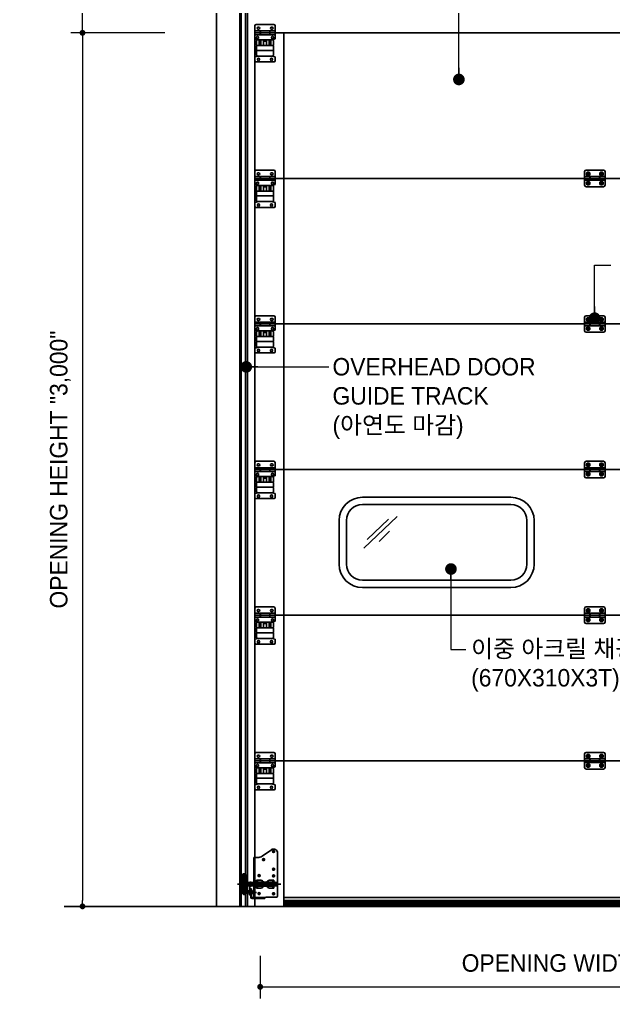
# Model space of a CAD drawing. Header units: millimetres. Extents: x 1448 to 104164, y -19509 to -89.
# Drawn here: x 2004 to 4044, y -8053 to -4668 of the extents above; entities that cross this region are included whole.
import ezdxf

# ---------------------------------------------------------------- set-up
doc = ezdxf.new("R2010")
doc.units = ezdxf.units.MM
doc.header["$LTSCALE"] = 60
doc.header["$MEASUREMENT"] = 0
doc.header["$PDSIZE"] = -10
doc.linetypes.add('HIDDEN', pattern=[2, 1, -1])
doc.layers.get('0').update_dxf_attribs({"linetype": 'CONTINUOUS'})
doc.layers.get('Defpoints').update_dxf_attribs({"color": 171, "linetype": 'CONTINUOUS'})
for name, color, linetype in [('2COL', 2, 'CONTINUOUS'), ('8', 8, 'CONTINUOUS'), ('A-text', 3, 'CONTINUOUS'), ('cen', 14, 'CONTINUOUS'), ('DIM', 7, 'CONTINUOUS'), ('HID', 2, 'HIDDEN')]:
    doc.layers.add(name, color=color, linetype=linetype)
doc.styles.add('0T-OUT', font='H2GTRE.TTF')
doc.dimstyles.new('MAIN', dxfattribs={"dimtxt": 1.5, "dimasz": 0.5, "dimexe": 1, "dimexo": 2, "dimgap": 1, "dimtad": 1, "dimdec": 0, "dimdsep": 46, "dimlunit": 6, "dimtxsty": '0T-OUT', "dimblk": 'DOT', "dimcen": 2.5, "dimdle": 2, "dimclrd": 256, "dimclre": 256, "dimclrt": 3, "dimadec": 0, "dimazin": 0, "dimtfac": 1, "dimtdec": 0, "dimtix": 1, "dimtmove": 2, "dimatfit": 3, "dimldrblk": 'DOT', "dimfxl": 1, "dimtvp": 1, "dimtolj": 1, "dimtzin": 0, "dimlwd": 0, "dimlwe": 0, "dimarcsym": 0})
pattern_1 = [(315, (-1349.5989, 143.4213), (-1.122532, -1.122532), [])]
pattern_2 = [(45, (-1349.5989, -156.9184), (-1.122532, 1.122532), [])]

# ---------------------------------------------------------------- blocks, each defined once
blk = doc.blocks.new('_Dot')
at = {"color": 0, "linetype": 'ByBlock', "lineweight": -2}
blk.add_line((-0.5, 0), (-1, 0), dxfattribs=at)
at = {"color": 0, "linetype": 'ByBlock', "const_width": 0.5}
blk.add_lwpolyline([(-0.25, 0, 1), (0.25, 0, 1)], format="xyb", close=True, dxfattribs=at)
blk = doc.blocks.new('*D66')
at = {"layer": 'Defpoints', "color": 0, "transparency": 16777216}
for p in [(2622.5, -4713.4), (2220.2, -7713.4), (2622.5, -7713.4)]:
    blk.add_point(p, dxfattribs=at)
at = {"layer": 'DIM', "lineweight": 0, "transparency": 16777216}
for p, q in [((2502.5, -4713.4), (2180.2, -4713.4)), ((2220.2, -4733.4), (2220.2, -7693.4)), ((2502.5, -7713.4), (2180.2, -7713.4))]:
    blk.add_line(p, q, dxfattribs=at)
at = {"layer": 'DIM', "lineweight": 0, "transparency": 16777216, "xscale": 20, "yscale": 20, "zscale": 20}
for p, rotation in [((2220.2, -4713.4), 90), ((2220.2, -7713.4), 270)]:
    blk.add_blockref('_Dot', p, dxfattribs=dict(at, rotation=rotation))
at = {"layer": 'DIM', "color": 3, "transparency": 16777216, "insert": (2144, -6213.4), "char_height": 60, "attachment_point": 5, "rotation": 90, "style": '0T-OUT'}
blk.add_mtext('\\A1;OPENING HEIGHT "3,000"', dxfattribs=at)
blk = doc.blocks.new('*D67')
at = {"layer": 'Defpoints', "color": 0, "transparency": 16777216}
for p in [(2220.2, -1513.4), (2622.5, -1513.4), (2622.5, -4713.4)]:
    blk.add_point(p, dxfattribs=at)
at = {"layer": 'DIM', "lineweight": 0, "transparency": 16777216}
for p, q in [((2502.5, -1513.4), (2180.2, -1513.4)), ((2220.2, -4693.4), (2220.2, -1533.4)), ((2502.5, -4713.4), (2180.2, -4713.4))]:
    blk.add_line(p, q, dxfattribs=at)
at = {"layer": 'DIM', "lineweight": 0, "transparency": 16777216, "xscale": 20, "yscale": 20, "zscale": 20}
for p, rotation in [((2220.2, -1513.4), 90), ((2220.2, -4713.4), 270)]:
    blk.add_blockref('_Dot', p, dxfattribs=dict(at, rotation=rotation))
at = {"layer": 'DIM', "color": 3, "transparency": 16777216, "insert": (2144, -3113.4), "char_height": 60, "attachment_point": 5, "rotation": 90, "style": '0T-OUT'}
blk.add_mtext('\\A1;HEAD ROOM "3,200"', dxfattribs=at)
blk = doc.blocks.new('버텀힌지')
h = blk.add_hatch()
h.set_pattern_fill('ANSI31', color=8, scale=0.5, style=0)
h.set_pattern_definition([(315, (-1349.5989, 143.3088), (-1.122532, -1.122532), [])])
h.paths.add_polyline_path([(45, 4.3), (48.4, 4.3), (48.4, -1.3), (34, -1.3, 0.000067), (34, -1.3), (34, 4.3), (40.7, 4.3, 0.563264)])
h = blk.add_hatch()
h.set_pattern_fill('ANSI31', color=8, scale=0.5, style=0)
h.set_pattern_definition(pattern_2)
edge = h.paths.add_edge_path()
edge.add_arc((42.8, 22.5), 6.55, 0, 180)
edge.add_line((36.3, 22.5), (38.6, 22.5))
edge.add_arc((42.8, 22.5), 4.26, 0, 180, ccw=False)
edge.add_line((47.1, 22.5), (49.4, 22.5))
h = blk.add_hatch()
h.set_pattern_fill('ANSI31', color=8, scale=0.5, style=0)
h.set_pattern_definition(pattern_2)
h.paths.add_polyline_path([(42.8, 26.3, 0.453839), (42.3, 26.8, 0.241553), (39.1, 24.6), (40.1, 22.5, -0.254336), (41.3, 24.9), (41.3, 9.5), (38.8, 7.6), (38.8, 5.1), (40.3, 5.1), (40.3, 6.8), (42.8, 8.7)])
h = blk.add_hatch()
h.set_pattern_fill('ANSI31', color=8, scale=0.5, angle=90, style=0)
h.set_pattern_definition([(135, (-1349.5989, -156.9184), (-1.122532, -1.122532), [])])
edge = h.paths.add_edge_path()
edge.add_arc((43.3, 26.3), 0.5, 82.3582, 180)
edge.add_line((42.8, 26.3), (42.8, 8.7))
edge.add_line((42.8, 8.7), (45.4, 6.8))
edge.add_line((45.4, 6.8), (45.4, 5.1))
edge.add_line((45.4, 5.1), (46.9, 5.1))
edge.add_line((46.9, 5.1), (46.9, 7.6))
edge.add_line((46.9, 7.6), (44.3, 9.5))
edge.add_line((44.3, 9.5), (44.3, 24.9))
edge.add_arc((42.8, 22.5), 2.76, 0, 57.0793, ccw=False)
edge.add_line((45.6, 22.5), (46.6, 24.6))
edge.add_arc((42.8, 22.5), 4.26, 28.0388, 82.3582)
h = blk.add_hatch()
h.set_pattern_fill('ANSI31', color=8, scale=0.5, style=0)
h.set_pattern_definition([(45, (-1349.5989, -156.8059), (-1.122532, 1.122532), [])])
h.paths.add_polyline_path([(45, -17.8), (48.4, -17.8), (48.4, -12.2), (34, -12.2, -0.000067), (34, -12.2), (34, -17.8), (40.7, -17.8, -0.563264)])
h = blk.add_hatch()
h.set_pattern_fill('ANSI31', color=8, scale=0.5, style=0)
h.set_pattern_definition(pattern_1)
h.paths.add_polyline_path([(42.8, -22.3), (40.3, -20.3), (40.3, -18.6), (38.8, -18.6), (38.8, -21.1), (41.3, -23), (41.3, -38.4, -0.254336), (40.1, -36), (39.1, -38, 0.241553), (42.3, -40.3, 0.453839), (42.8, -39.8)])
h = blk.add_hatch()
h.set_pattern_fill('ANSI31', color=8, scale=0.5, angle=90, style=0)
h.set_pattern_definition([(225, (-1349.5989, 143.4213), (-1.122532, 1.122532), [])])
edge = h.paths.add_edge_path()
edge.add_arc((43.3, -39.6), 0.5, 180, 277.6418)
edge.add_arc((42.8, -36), 4.26, 277.6418, 331.9612)
edge.add_line((45.6, -36), (46.6, -38))
edge.add_arc((42.8, -36), 2.76, 302.9207, 360)
edge.add_line((44.3, -38.4), (44.3, -23))
edge.add_line((46.9, -21.1), (44.3, -23))
edge.add_line((46.9, -21.1), (46.9, -18.6))
edge.add_line((45.4, -18.6), (46.9, -18.6))
edge.add_line((45.4, -20.3), (45.4, -18.6))
edge.add_line((45.4, -20.3), (42.8, -22.3))
edge.add_line((42.8, -39.8), (42.8, -22.3))
h = blk.add_hatch()
h.set_pattern_fill('ANSI31', color=8, scale=0.5, style=0)
h.set_pattern_definition(pattern_1)
edge = h.paths.add_edge_path()
edge.add_arc((42.8, -36), 6.55, 180, 360, ccw=False)
edge.add_line((36.3, -36), (38.6, -36))
edge.add_arc((42.8, -36), 4.26, 180, 360)
edge.add_line((47.1, -36), (49.4, -36))
at = {"color": 8}
for p, q in [((-19.3, 89.4), (-51.7, 111.5)), ((-72, 100.8), (-72, -48.2)), ((9, 84.8), (-3.3, 84.8)), ((9, 84.8), (9, -51.2)), ((-61, 1.8), (-59, 0.8)), ((-61, 1.8), (-61, -15.2)), ((-61, 0.9), (-59, 0)), ((-59, 6.8), (-59, -20.2)), ((-44, 6.8), (-59, 6.8)), ((-56, 6.8), (-56, -20.2)), ((-3, 0.3), (-56, 0.3)), ((0, 6.8), (-15, 6.8)), ((-3, 6.8), (-3, -20.2)), ((0, 6.8), (0, -20.2)), ((2, 1.8), (0, 0.8)), ((2, 0.9), (0, 0)), ((2, 1.8), (2, -15.2)), ((18.2, 0.3), (18.2, -13.7)), ((18.2, 0.3), (23.2, 0.3)), ((23.2, 0.3), (23.2, -13.7)), ((40.7, 4.3), (34, 4.3)), ((34, 4.3), (34, -1.6)), ((36.3, 22.5), (36.3, 4.3)), ((36.3, 22.5), (38.6, 22.5)), ((38.6, 22.5), (38.6, 4.3)), ((38.8, 7.6), (41.3, 9.5)), ((38.8, 7.6), (38.8, 5.1)), ((40.3, 5.1), (38.8, 5.1)), ((39.1, 24.6), (39.1, 7.7)), ((40.1, 22.5), (39.1, 24.6)), ((40.1, 22.5), (40.1, 8.5)), ((40.3, 6.8), (42.8, 8.7)), ((40.3, 6.8), (40.3, 5.1)), ((41.3, 24.9), (41.3, 9.5)), ((42.8, 26.3), (42.8, 8.7)), ((42.8, 26.3), (42.8, 9.4)), ((45.4, 6.8), (42.8, 8.7)), ((44.3, 24.9), (44.3, 9.5)), ((46.9, 7.6), (44.3, 9.5)), ((48.4, 4.3), (45, 4.3)), ((45.4, 6.8), (45.4, 5.1)), ((45.4, 5.1), (46.9, 5.1)), ((45.6, 22.5), (46.6, 24.6)), ((45.6, 22.5), (45.6, 8.5)), ((46.6, 24.6), (46.6, 7.7)), ((46.9, 7.6), (46.9, 5.1)), ((47.1, 22.5), (47.1, 4.3)), ((47.1, 22.5), (49.4, 22.5)), ((48.4, -1.3), (48.4, 4.3)), ((49.4, 22.5), (49.4, -36)), ((-68.8, -1.8), (-68.3, -1.3)), ((-68.8, -1.8), (-68.8, -11.7)), ((-68.8, -11.7), (-68.3, -12.2)), ((-68.3, -1.3), (18.2, -1.3)), ((-68.3, -1.3), (-68.3, -12.2)), ((18.2, -12.2), (-68.3, -12.2)), ((-61, -14.4), (-59, -13.5)), ((-61, -15.2), (-59, -14.3)), ((-44, -20.2), (-59, -20.2)), ((-3, -13.7), (-56, -13.7)), ((0, -20.2), (-15, -20.2)), ((2, -14.4), (0, -13.5)), ((2, -15.2), (0, -14.3)), ((9, -28.2), (11.5, -30.2)), ((11.5, -30.2), (11.5, -40.2)), ((17, -31.2), (11.5, -31.2)), ((17, -23.2), (17, -51.7)), ((17, -23.2), (20, -23.2)), ((18.2, -13.7), (23.2, -13.7)), ((20, -23.2), (20, -51.7)), ((27, -31.2), (20, -31.2)), ((23.3, -13.6), (22.8, -13.6)), ((23.2, -1.3), (28.3, -1.3)), ((23.2, -12.2), (28.3, -12.2)), ((24.2, -31.2, 0.7), (24.2, -31, 0.7)), ((27, -31.2), (27, -39.2)), ((34, -1.3), (48.4, -1.3)), ((34, -12.2), (34, -17.8)), ((34, -12.2), (48.4, -12.2)), ((40.7, -17.8), (34, -17.8)), ((36.3, -36), (36.3, -17.8)), ((36.4, -27.7, 12.9), (36.5, -28.5, 13)), ((38.6, -17.8), (38.6, -36)), ((40.3, -18.6), (38.8, -18.6)), ((38.8, -21.1), (38.8, -18.6)), ((38.8, -21.1), (41.3, -23)), ((39.1, -38), (39.1, -21.3)), ((40.1, -36), (40.1, -22)), ((40.3, -20.3), (40.3, -18.6)), ((40.3, -20.3), (42.8, -22.3)), ((41.3, -38.4), (41.3, -23)), ((45.4, -20.3), (42.8, -22.3)), ((42.8, -39.8), (42.8, -22.3)), ((42.8, -39.8), (42.8, -22.9)), ((46.9, -21.1), (44.3, -23)), ((44.3, -38.4), (44.3, -23)), ((48.4, -17.8), (45, -17.8)), ((45.4, -20.3), (45.4, -18.6)), ((45.4, -18.6), (46.9, -18.6)), ((45.6, -36), (45.6, -22)), ((46.6, -38), (46.6, -21.3)), ((46.9, -21.1), (46.9, -18.6)), ((47.1, -17.8), (47.1, -36)), ((47.1, -17.8), (47.1, -36)), ((48.4, -1.3), (48.4, -12.2)), ((48.9, -1.8), (48.4, -1.3)), ((48.4, -12.2), (48.9, -11.7)), ((48.4, -12.2), (48.4, -17.8)), ((48.9, -1.8), (48.9, -11.7)), ((-32.5, -51.2), (-69, -51.2)), ((-28.5, -55.2), (-28.5, -55.2)), ((4.5, -56.2), (-27.5, -56.2)), ((3.5, -56.2), (15.5, -56.2)), ((4.5, -54.2), (4.5, -56.2)), ((4.7, -53.2), (15.5, -53.2)), ((9, -42.2), (11.5, -40.2)), ((17, -39.2), (11.5, -39.2)), ((27, -39.2), (20, -39.2)), ((38.6, -36), (36.3, -36)), ((40.1, -36), (39.1, -38)), ((45.6, -36), (46.6, -38)), ((49.4, -36), (47.1, -36))]:
    blk.add_line(p, q, dxfattribs=at)
at = {"color": 8, "extrusion": (-0.707107, -2e-16, 0.707107)}
for p, q in [((22.8, -31.2, -0.7), (22.8, -13.6, -0.7)), ((23.3, -31.2, -0.2), (23.3, -13.6, -0.2)), ((23.7, -31.2, 0.2), (23.7, -30.6, 0.2)), ((24, -30.1, 0.5), (36.4, -27.7, 12.9)), ((24.4, -30.8, 0.9), (36.5, -28.5, 13)), ((22.3, -41.6, -1.2), (22.8, -39.2, -0.7)), ((22.9, -41.8, -0.6), (23.4, -39.2, -0.1)), ((24.1, -41.8, 0.6), (23.6, -39.2, 0.1)), ((24.7, -41.6, 1.2), (24.2, -39.2, 0.7))]:
    blk.add_line(p, q, dxfattribs=at)
at = {"color": 8}
for centre, radius in [((-58.5, 105.3), 3.5), ((-24, 77.3), 3.5), ((-58.5, 44.3), 3.5), ((-58.5, 21.3), 3.5), ((-8.5, 22.3), 3.5), ((42.8, 5.6), 2.51), ((42.8, -19.1), 2.51), ((-58.5, -39.7), 3.5), ((-8.5, -39.2), 3.5)]:
    blk.add_circle(centre, radius, dxfattribs=at)
for centre, radius, start, end in [((-59, 100.8), 13, 55.6411, 180), ((-3.3, 114.8), 30, 237.6965, 270), ((-46.8, -6.7), 13.8, 30.5195, 78.3473), ((-12.2, -6.7), 13.8, 101.6527, 149.4805), ((31.2, -3.1), 3.34, 31.3739, 148.6261), ((42.8, 22.5), 6.55, 0, 180), ((42.8, 22.5), 4.26, 0, 180), ((42.8, 22.5), 4.26, 97.6418, 151.9612), ((42.8, 22.5), 2.76, 122.9207, 180), ((42.3, 26.3), 0.5, 0, 97.6418), ((43.3, 26.3), 0.5, 82.3582, 180), ((42.8, 22.5), 4.26, 28.0388, 82.3582), ((42.8, 22.5), 2.76, 0, 57.0793), ((-46.8, -6.7), 13.8, 281.6527, 329.4805), ((-12.2, -6.7), 13.8, 210.5195, 258.3473), ((31.2, -1.5), 2.85, 177.0662, 2.9338), ((31.2, -12), 2.85, 357.0586, 182.9414), ((31.2, -10.4), 3.34, 211.3861, 328.6139), ((-69, -48.2), 3, 180, 270), ((-32.5, -55.2), 4, 0, 90), ((-27.5, -55.2), 1, 180, 270), ((7.5, -54.2), 3, 90, 180), ((15.5, -51.7), 4.5, 270, 0), ((15.5, -51.7), 1.5, 270, 0), ((42.8, -36), 6.55, 180, 0), ((42.8, -36), 4.26, 180, 0), ((42.8, -36), 4.26, 208.0388, 262.3582), ((42.8, -36), 2.76, 180, 237.0793), ((42.3, -39.6), 0.5, 262.3582, 0), ((43.3, -39.6), 0.5, 180, 277.6418), ((42.8, -36), 4.26, 277.6418, 331.9612), ((42.8, -36), 2.76, 302.9207, 0)]:
    blk.add_arc(centre, radius, start, end, dxfattribs=at)
at = {"color": 8, "extrusion": (-0.707107, -2e-16, 0.707107)}
for centre, radius, start, end in [((30.6, 17.4, -16.6), 0.5, 189.0076, 270), ((31, 17.9, -16.6), 0.2, 187.7162, 270), ((42.2, 16.6, -16.6), 1.85, 250.5892, 109.4108), ((42.2, 16.6, -16.6), 1, 244.8195, 115.1805)]:
    blk.add_arc(centre, radius, start, end, dxfattribs=at)
at = {"layer": 'cen', "color": 8}
for p, q in [((-53.5, 105.3), (-63.5, 105.3)), ((-58.5, 100.3), (-58.5, 110.3)), ((-29, 77.3), (-19, 77.3)), ((-24, 72.3), (-24, 82.3)), ((-53.5, 44.3), (-63.5, 44.3)), ((-58.5, 39.3), (-58.5, 49.3)), ((-53.5, 21.3), (-63.5, 21.3)), ((-58.5, 16.3), (-58.5, 26.3)), ((-3.5, 22.3), (-13.5, 22.3)), ((-8.5, 17.3), (-8.5, 27.3)), ((-83.7, -6.7), (66, -6.7)), ((-83.7, -6.7), (66, -6.7)), ((-83.7, -6.7), (20.1, -6.7)), ((-53.5, -39.7), (-63.5, -39.7)), ((-58.5, -44.7), (-58.5, -34.7)), ((-3.5, -39.2), (-13.5, -39.2)), ((-8.5, -44.2), (-8.5, -34.2)), ((33.8, -35.2), (0.4, -35.2))]:
    blk.add_line(p, q, dxfattribs=at)
at = {"layer": 'Defpoints', "color": 8, "linetype": 'ByBlock'}
for p in [(18.2, 0.3), (18.2, -13.7)]:
    blk.add_point(p, dxfattribs=at)
at = {"layer": 'DIM', "color": 8, "ltscale": 4}
blk.add_line((6, -51.2), (6, -54.2), dxfattribs=at)
at = {"layer": 'DIM', "color": 8}
blk.add_line((7.5, -51.2), (9, -51.2), dxfattribs=at)
at = {"layer": 'HID', "color": 8}
for p, q in [((6, 84.8), (6, -51.2)), ((-3, -0.5), (-56, -0.5)), ((-3, -12.9), (-56, -12.9)), ((4.5, -53.2), (-27.5, -53.2))]:
    blk.add_line(p, q, dxfattribs=at)
for centre, start, end in [((-46.8, -6.7), 329.4805, 30.5195), ((-12.2, -6.7), 149.4805, 210.5195)]:
    blk.add_arc(centre, 13.8, start, end, dxfattribs=at)
blk = doc.blocks.new('사이드힌지')
at = {"layer": '8'}
for p, q in [((-14.5, 55), (-14.5, 10.5)), ((3.5, 38), (-14.5, 38)), ((50.5, 60), (-9.5, 60)), ((-3.5, 51), (-1.5, 51)), ((-3.5, 44), (-1.5, 44)), ((3.5, 25), (3.5, 38)), ((3.5, 36.8), (4.5, 36.8)), ((4.5, 25), (4.5, 38)), ((36.5, 38), (4.5, 38)), ((36.5, 25), (36.5, 38)), ((36.5, 36.8), (37.5, 36.8)), ((37.5, 25), (37.5, 38)), ((55.5, 38), (37.5, 38)), ((44.5, 51), (42.5, 51)), ((44.5, 44), (42.5, 44)), ((55.5, 55), (55.5, 10.5)), ((3.5, 25), (-14.5, 25)), ((-14.5, 10.5), (-4.5, 7.7)), ((-8.5, 15.7), (-8.5, 14.2)), ((-8.5, -10.7), (-8.5, 3.7)), ((-4.5, 7.7), (45.5, 7.7)), ((-1.5, 15.7), (-1.5, 14.2)), ((0.7, 4.5), (0.4, 5.2)), ((0.7, -11.7), (0.7, 4.5)), ((5.9, 4.5), (1, 4.5)), ((3.5, 26.3), (4.5, 26.3)), ((36.5, 25), (4.5, 25)), ((6.2, 4.5), (6.5, 5.2)), ((6.2, -11.7), (6.2, 4.5)), ((15.5, -11.7), (15.5, 4.5)), ((15.5, 4.5), (25.5, 4.5)), ((15.5, 2.5), (25.5, 2.5)), ((25.5, -11.7), (25.5, 4.5)), ((34.7, 4.5), (34.4, 5.2)), ((34.7, -11.7), (34.7, 4.5)), ((35, 4.5), (39.9, 4.5)), ((36.5, 26.3), (37.5, 26.3)), ((55.5, 25), (37.5, 25)), ((40.2, 4.5), (40.5, 5.2)), ((40.2, -11.7), (40.2, 4.5)), ((42.5, 15.7), (42.5, 14.2)), ((55.5, 10.5), (45.9, 7.7)), ((49.5, 15.7), (49.5, 14.2)), ((49.5, -10.7), (49.5, 3.7)), ((-7.5, -11.7), (-8.5, -10.7)), ((-7.5, -11.7), (-8.5, -12.7)), ((-8.5, -27.7), (-8.5, -12.7)), ((-7.5, -28.7), (-8.5, -27.7)), ((-7.5, -28.7), (-8.5, -29.7)), ((-8.5, -44.1), (-8.5, -29.7)), ((-7.5, -11.7), (0.7, -11.7)), ((-7.5, -28.7), (48.5, -28.7)), ((0.7, -11.7), (0.4, -12.4)), ((5.9, -11.7), (1, -11.7)), ((6.2, -11.7), (34.7, -11.7)), ((6.2, -11.7), (6.5, -12.4)), ((34.7, -11.7), (34.4, -12.4)), ((35, -11.7), (39.9, -11.7)), ((40.2, -11.7), (48.5, -11.7)), ((40.2, -11.7), (40.5, -12.4)), ((48.5, -11.7), (49.5, -10.7)), ((48.5, -11.7), (49.5, -12.7)), ((48.5, -28.7), (49.5, -27.7)), ((48.5, -28.7), (49.5, -29.7)), ((49.5, -27.7), (49.5, -12.7)), ((49.5, -44.1), (49.5, -29.7)), ((-14.5, -50.9), (-2.5, -48.1)), ((-14.5, -63.9), (-14.5, -50.9)), ((-5.5, -60.4), (-5.5, -58.9)), ((-4.5, -48.1), (45.5, -48.1)), ((1.5, -60.4), (1.5, -58.9)), ((39.5, -60.4), (39.5, -58.9)), ((55.5, -50.9), (43.5, -48.1)), ((46.5, -60.4), (46.5, -58.9)), ((55.5, -63.9), (55.5, -50.9)), ((51.5, -67.9), (-10.5, -67.9))]:
    blk.add_line(p, q, dxfattribs=at)
for centre, radius, start, end in [((-9.5, 55), 5, 90, 180), ((-3.5, 47.5), 3.5, 90, 270), ((-1.5, 47.5), 3.5, 270, 90), ((42.5, 47.5), 3.5, 90, 270), ((44.5, 47.5), 3.5, 270, 90), ((50.5, 55), 5, 0, 90), ((-5, 15.7), 3.5, 0, 180), ((-5, 14.2), 3.5, 180, 0), ((-4.5, 3.7), 4, 90, 180), ((46, 15.7), 3.5, 0, 180), ((46, 14.2), 3.5, 180, 0), ((45.5, 3.7), 4, 0, 90), ((-10.5, -63.9), 4, 180, 270), ((-4.5, -44.1), 4, 180, 270), ((-2, -58.9), 3.5, 0, 180), ((-2, -60.4), 3.5, 180, 0), ((43, -58.9), 3.5, 0, 180), ((43, -60.4), 3.5, 180, 0), ((45.5, -44.1), 4, 270, 0), ((51.5, -63.9), 4, 270, 0)]:
    blk.add_arc(centre, radius, start, end, dxfattribs=at)
blk = doc.blocks.new('*D68')
at = {"layer": 'Defpoints', "color": 0, "transparency": 16777216}
for p in [(2830.5, -7763.5), (5130.5, -7760.7), (5130.5, -7989.7)]:
    blk.add_point(p, dxfattribs=at)
at = {"layer": 'DIM', "lineweight": 0, "transparency": 16777216}
for p, q in [((2830.5, -7883.5), (2830.5, -8029.7)), ((5130.5, -7880.7), (5130.5, -8029.7)), ((2850.5, -7989.7), (5110.5, -7989.7))]:
    blk.add_line(p, q, dxfattribs=at)
at = {"layer": 'DIM', "lineweight": 0, "transparency": 16777216, "xscale": 20, "yscale": 20, "zscale": 20, "rotation": 180}
blk.add_blockref('_Dot', (2830.5, -7989.7), dxfattribs=at)
at = {"layer": 'DIM', "lineweight": 0, "transparency": 16777216, "xscale": 20, "yscale": 20, "zscale": 20}
blk.add_blockref('_Dot', (5130.5, -7989.7), dxfattribs=at)
at = {"layer": 'DIM', "color": 3, "transparency": 16777216, "insert": (3980.5, -7913.5), "char_height": 60, "attachment_point": 5, "style": '0T-OUT'}
blk.add_mtext('\\A1;OPENING WIDTH "2,300"', dxfattribs=at)
blk = doc.blocks.new('센터힌지')
at = {"color": 8}
for p, q in [((35, 34.5), (-25, 34.5)), ((-30, -17.5), (-30, 29.5)), ((-12, 12.5), (-30, 12.5)), ((-21.8, 27.6), (-23.6, 25.1)), ((-21.8, 27.6), (-23.6, 25.1)), ((-23.6, 25.1), (-23.6, 18.9)), ((-23.6, 25.1), (-23.6, 18.9)), ((-21.8, 16.4), (-23.6, 18.9)), ((-21.8, 16.4), (-23.6, 18.9)), ((-18, 27.6), (-21.8, 27.6)), ((-18, 27.6), (-21.8, 27.6)), ((-21.8, 16.4), (-14.2, 16.4)), ((-21.8, 16.4), (-14.2, 16.4)), ((-18, 27.6), (-14.2, 27.6)), ((-18, 27.6), (-14.2, 27.6)), ((-14.2, 27.6), (-12.4, 25.1)), ((-14.2, 27.6), (-12.4, 25.1)), ((-14.2, 16.4), (-12.4, 18.9)), ((-14.2, 16.4), (-12.4, 18.9)), ((-12.4, 25.1), (-12.4, 18.9)), ((-12.4, 25.1), (-12.4, 18.9)), ((-12, -0.5), (-12, 12.5)), ((-12, 11.2), (-11, 11.2)), ((-12, 0.8), (-11, 0.8)), ((-11, -0.5), (-11, 12.5)), ((21, 12.5), (-11, 12.5)), ((21, -0.5), (21, 12.5)), ((21, 11.2), (22, 11.2)), ((21, 0.8), (22, 0.8)), ((22, -0.5), (22, 12.5)), ((40, 12.5), (22, 12.5)), ((24.2, 27.6), (22.4, 25.1)), ((24.2, 27.6), (22.4, 25.1)), ((22.4, 25.1), (22.4, 18.9)), ((22.4, 25.1), (22.4, 18.9)), ((24.2, 16.4), (22.4, 18.9)), ((24.2, 16.4), (22.4, 18.9)), ((28, 27.6), (24.2, 27.6)), ((28, 27.6), (24.2, 27.6)), ((31.8, 16.4), (24.2, 16.4)), ((31.8, 16.4), (24.2, 16.4)), ((28, 27.6), (31.8, 27.6)), ((28, 27.6), (31.8, 27.6)), ((31.8, 27.6), (33.6, 25.1)), ((31.8, 27.6), (33.6, 25.1)), ((31.8, 16.4), (33.6, 18.9)), ((31.8, 16.4), (33.6, 18.9)), ((33.6, 25.1), (33.6, 18.9)), ((33.6, 25.1), (33.6, 18.9)), ((40, -17.5), (40, 29.5)), ((-12, -0.5), (-30, -0.5)), ((35, -22.5), (-25, -22.5)), ((-21.8, -4.4), (-23.6, -6.9)), ((-21.8, -4.4), (-23.6, -6.9)), ((-23.6, -13.1), (-23.6, -6.9)), ((-23.6, -13.1), (-23.6, -6.9)), ((-21.8, -15.6), (-23.6, -13.1)), ((-21.8, -15.6), (-23.6, -13.1)), ((-21.8, -4.4), (-14.2, -4.4)), ((-21.8, -4.4), (-14.2, -4.4)), ((-18, -15.6), (-21.8, -15.6)), ((-18, -15.6), (-21.8, -15.6)), ((-18, -15.6), (-14.2, -15.6)), ((-18, -15.6), (-14.2, -15.6)), ((-14.2, -4.4), (-12.4, -6.9)), ((-14.2, -4.4), (-12.4, -6.9)), ((-14.2, -15.6), (-12.4, -13.1)), ((-14.2, -15.6), (-12.4, -13.1)), ((-12.4, -13.1), (-12.4, -6.9)), ((-12.4, -13.1), (-12.4, -6.9)), ((21, -0.5), (-11, -0.5)), ((40, -0.5), (22, -0.5)), ((24.2, -4.4), (22.4, -6.9)), ((24.2, -4.4), (22.4, -6.9)), ((22.4, -13.1), (22.4, -6.9)), ((22.4, -13.1), (22.4, -6.9)), ((24.2, -15.6), (22.4, -13.1)), ((24.2, -15.6), (22.4, -13.1)), ((31.8, -4.4), (24.2, -4.4)), ((31.8, -4.4), (24.2, -4.4)), ((28, -15.6), (24.2, -15.6)), ((28, -15.6), (24.2, -15.6)), ((28, -15.6), (31.8, -15.6)), ((28, -15.6), (31.8, -15.6)), ((31.8, -4.4), (33.6, -6.9)), ((31.8, -4.4), (33.6, -6.9)), ((31.8, -15.6), (33.6, -13.1)), ((31.8, -15.6), (33.6, -13.1)), ((33.6, -13.1), (33.6, -6.9)), ((33.6, -13.1), (33.6, -6.9))]:
    blk.add_line(p, q, dxfattribs=at)
for centre, radius in [((-18, 22), 5.62), ((-18, 22), 5.62), ((-18, 22), 3.53), ((-18, 22), 3.53), ((-18, 22), 2.7), ((-18, 22), 2.7), ((28, 22), 5.62), ((28, 22), 5.62), ((28, 22), 3.53), ((28, 22), 3.53), ((28, 22), 2.7), ((28, 22), 2.7), ((-18, -10), 5.62), ((-18, -10), 5.62), ((-18, -10), 3.53), ((-18, -10), 3.53), ((-18, -10), 2.7), ((-18, -10), 2.7), ((28, -10), 5.62), ((28, -10), 5.62), ((28, -10), 3.53), ((28, -10), 3.53), ((28, -10), 2.7), ((28, -10), 2.7)]:
    blk.add_circle(centre, radius, dxfattribs=at)
for centre, start, end in [((-25, 29.5), 90, 180), ((35, 29.5), 0, 90), ((-25, -17.5), 180, 270), ((35, -17.5), 270, 0)]:
    blk.add_arc(centre, 5, start, end, dxfattribs=at)
blk = doc.blocks.new('DOT')
at = {"color": 0, "linetype": 'ByBlock'}
blk.add_line((-0.5, 0), (-1, 0), dxfattribs=at)
at = {"color": 0, "linetype": 'ByBlock', "const_width": 0.5}
blk.add_lwpolyline([(-0.25, 0, 1), (0.25, 0, 1)], format="xyb", close=True, dxfattribs=at)

msp = doc.modelspace()

# ---------------------------------------------------------------- linework, layer by layer
at = {"color": 3}
for p, q in [((2680.8, -1513.4), (2680.8, -7713.4)), ((3301.5, -6374.7), (3187.2, -6483.7)), ((3271.1, -6384), (3198.8, -6453.3)), ((3274.9, -6424.5), (3239.8, -6460.3))]:
    msp.add_line(p, q, dxfattribs=at)
at = {"color": 4}
for p, q in [((2761.1, -1513.4), (2761.1, -7713.4)), ((2763.1, -1513.4), (2763.1, -7713.4)), ((2765.9, -1513.4), (2765.9, -7713.4)), ((2780.6, -1513.4), (2780.6, -7713.4)), ((2787.3, -1513.4), (2787.3, -7713.4)), ((3182, -6308.4), (3692, -6308.4)), ((3182, -6308.4), (3692, -6308.4)), ((3182, -6333.4), (3692, -6333.4)), ((3182, -6333.4), (3692, -6333.4)), ((3102, -6388.4), (3102, -6538.4)), ((3127, -6388.4), (3127, -6538.4)), ((3747, -6388.4), (3747, -6538.4)), ((3772, -6388.4), (3772, -6538.4)), ((3182, -6593.4), (3692, -6593.4)), ((3182, -6618.4), (3692, -6618.4))]:
    msp.add_line(p, q, dxfattribs=at)
at = {"color": 7, "linetype": 'Continuous'}
for p, q in [((2812.2, -4713.4), (2812.2, -7713.4)), ((2912.2, -4713.4), (2912.2, -7713.4))]:
    msp.add_line(p, q, dxfattribs=at)
for p, q in [((5148.8, -4713.4), (2812.2, -4713.4)), ((5148.8, -4713.4), (2812.2, -4713.4)), ((5148.8, -4713.4), (2812.2, -4713.4)), ((5148.8, -4713.4), (2812.2, -4713.4)), ((5148.8, -4713.4), (2812.2, -4713.4)), ((5148.8, -4713.4), (2812.2, -4713.4)), ((5148.8, -4713.4), (2812.2, -4713.4)), ((2812.2, -5213.4), (5148.8, -5213.4)), ((2812.2, -5713.4), (5148.8, -5713.4)), ((2812.2, -6213.4), (5148.8, -6213.4)), ((2812.2, -6713.4), (5148.8, -6713.4)), ((2812.2, -7213.4), (5148.8, -7213.4))]:
    msp.add_line(p, q)
at = {"ltscale": 0.002}
msp.add_line((2661.1, -7713.4), (5426.7, -7713.4), dxfattribs=at)
at = {"color": 4}
for centre, radius, start, end in [((3182, -6388.4), 80, 90, 180), ((3182, -6388.4), 80, 90, 180), ((3692, -6388.4), 80, 0, 90), ((3692, -6388.4), 80, 0, 90), ((3182, -6388.4), 55, 90, 180), ((3182, -6388.4), 55, 90, 180), ((3692, -6388.4), 55, 0, 90), ((3692, -6388.4), 55, 0, 90), ((3182, -6538.4), 80, 180, 270), ((3182, -6538.4), 55, 180, 270), ((3692, -6538.4), 80, 270, 0), ((3692, -6538.4), 55, 270, 0)]:
    msp.add_arc(centre, radius, start, end, dxfattribs=at)
at = {"layer": '2COL'}
msp.add_line((2157.6, -7713.4), (5730.3, -7713.4), dxfattribs=at)
at = {"layer": 'DIM', "color": 7}
for p, q in [((5048.8, -7683.4), (2912.2, -7683.4)), ((5048.8, -7693.4), (2912.2, -7693.4)), ((5048.8, -7698.4), (2912.2, -7698.4)), ((5048.8, -7703.4), (2912.2, -7703.4)), ((5048.8, -7708.4), (2912.2, -7708.4))]:
    msp.add_line(p, q, dxfattribs=at)

# ---------------------------------------------------------------- block references
for name, p in [('사이드힌지', (2826.9, -4745)), ('사이드힌지', (2826.9, -5245)), ('센터힌지', (3975.5, -5219.4)), ('사이드힌지', (2826.9, -5745)), ('센터힌지', (3975.5, -5719.4)), ('사이드힌지', (2826.9, -6245)), ('센터힌지', (3975.5, -6219.4)), ('사이드힌지', (2826.9, -6745)), ('센터힌지', (3975.5, -6719.4)), ('사이드힌지', (2826.9, -7245)), ('센터힌지', (3975.5, -7219.4))]:
    msp.add_blockref(name, p)
at = {"xscale": -1}
msp.add_blockref('버텀힌지', (2818.3, -7630.2), dxfattribs=at)

# ---------------------------------------------------------------- texts
at = {"layer": 'A-text', "ltscale": 0.1, "char_height": 60, "attachment_point": 1, "style": '0T-OUT'}
for s, insert in [('OVERHEAD DOOR\\PGUIDE TRACK\\P(아연도 마감)', (3079.1, -5830.2)), ('이중 아크릴 채광창\\P(670X310X3T)', (3555.5, -6798.3))]:
    msp.add_mtext(s, dxfattribs=dict(at, insert=insert))

# ---------------------------------------------------------------- dimensions: what is measured, and where the dimension line sits
at = {"layer": 'DIM'}
for base, p2, text, picture, middle in [((2220.2, -1513.4), (2622.5, -1513.4), 'HEAD ROOM "<>"', '*D67', (2144, -3113.4)), ((2220.2, -7713.4), (2622.5, -7713.4), 'OPENING HEIGHT "<>"', '*D66', (2144, -6213.4))]:
    dim = msp.add_linear_dim(base=base, p1=(2622.5, -4713.4), p2=p2, angle=90, text=text, dimstyle='MAIN', override={"dimscale": 40, "dimexo": 3}, dxfattribs=at)
    dim.commit()
    dim.dimension.update_dxf_attribs({"geometry": picture, "text_midpoint": middle})
dim = msp.add_linear_dim(base=(5130.5, -7989.7), p1=(2830.5, -7763.5), p2=(5130.5, -7760.7), text='OPENING WIDTH "<>"', dimstyle='MAIN', override={"dimscale": 40, "dimexo": 3}, dxfattribs=at)
dim.commit()
dim.dimension.update_dxf_attribs({"geometry": '*D68', "text_midpoint": (3980.5, -7913.5)})

# ---------------------------------------------------------------- leaders
for points in [[(3513.4, -4873.6), (3513.4, -4273.4), (3610.1, -4273.4)], [(3979.7, -5693.3), (3979.7, -5511.7), (4034.9, -5511.7)], [(2782.9, -5860.8), (3067, -5860.8)], [(3486.1, -6554.9), (3486.1, -6831.6), (3537.5, -6831.6)]]:
    msp.add_leader(points, dimstyle='MAIN', override={"dimscale": 40, "dimasz": 1, "dimtad": 0, "dimldrblk": 'DOT', "dimfxl": 2, "dimarcsym": 2})

doc.saveas('drawing.dxf')
